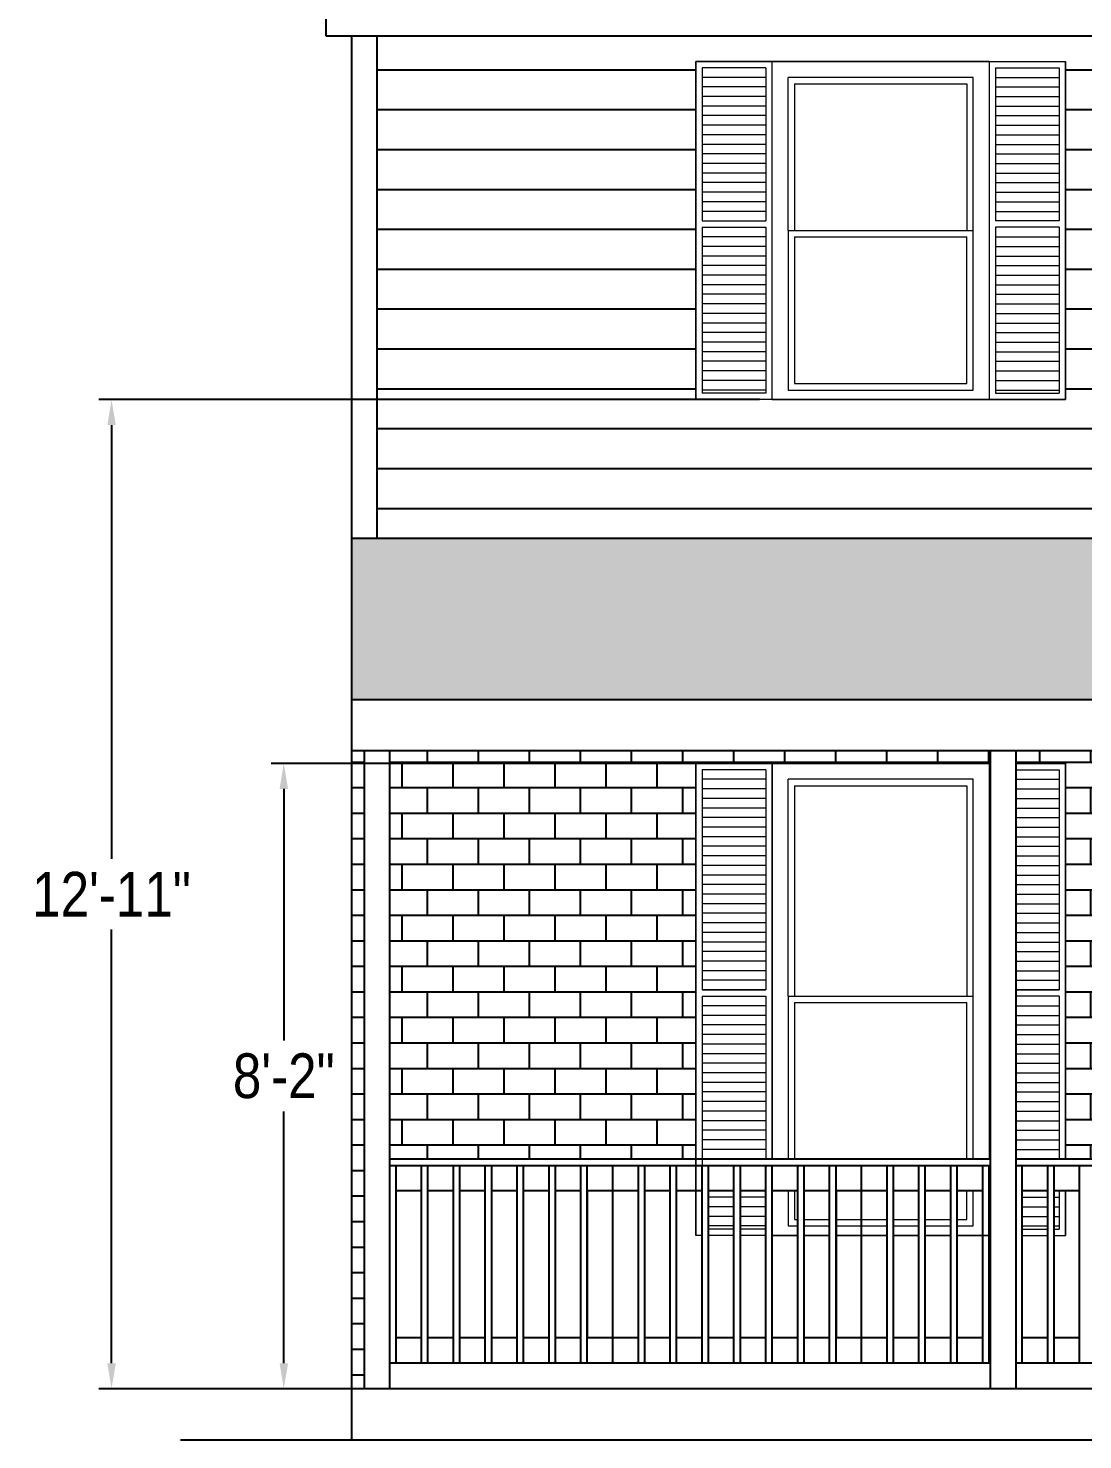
# Model space of a CAD drawing. Header units: inches. Extents: x -1842 to 12195, y -2228 to 2193.
# Drawn here: x 6453.9 to 6619.3, y 597.8 to 819 of the extents above; entities that cross this region are included whole.
import ezdxf

# ---------------------------------------------------------------- set-up
doc = ezdxf.new("R2010")
doc.units = ezdxf.units.IN
doc.header["$LTSCALE"] = 6
doc.header["$MEASUREMENT"] = 0
doc.linetypes.add('DASHED', pattern=[0.75, 0.5, -0.25])
doc.layers.add('A-GLAZ', color=151, linetype='Continuous', lineweight=13)
doc.layers.add('BUILT-INS', color=13, linetype='Continuous')
doc.layers.add('Title Block', color=7, linetype='Continuous')
doc.styles.add('ARCHSTYLSHX', font='ARCHSTYL.SHX')
doc.styles.get("Standard").update_dxf_attribs({"font": 'ARIALN.TTF'})
doc.dimstyles.new('STANDARD$0', dxfattribs={"dimtxt": 6, "dimasz": 3, "dimexe": 4, "dimexo": 24, "dimgap": 0.5, "dimtad": 1, "dimdec": 1, "dimzin": 3, "dimdsep": 46, "dimlunit": 4, "dimtxsty": 'ARCHSTYLSHX', "dimblk1": 'OBLIQUE', "dimblk2": 'OBLIQUE', "dimsah": 1, "dimcen": 0.0625, "dimdle": 4, "dimadec": 0, "dimazin": 0, "dimtfac": 1, "dimtdec": 1, "dimtofl": 0, "dimtmove": 0, "dimatfit": 3, "dimldrblk": 'OBLIQUE', "dimfxl": 1, "dimfrac": 2, "dimtolj": 1, "dimtzin": 0, "dimlwd": 9, "dimlwe": 13, "dimarcsym": 0})

# ---------------------------------------------------------------- blocks, each defined once
blk = doc.blocks.new('*D486')
at = {"layer": 'Defpoints', "color": 0, "transparency": 16777216}
for p in [(6574.73, 703.8), (6493.95, 605.8), (6574.73, 605.8)]:
    blk.add_point(p, dxfattribs=at)
at = {"layer": 'Title Block', "color": 3, "lineweight": -2, "transparency": 16777216}
for p, q in [((6572.73, 703.8), (6491.95, 703.8)), ((6493.95, 699.8), (6493.95, 660.38)), ((6493.95, 609.8), (6493.95, 649.23)), ((6572.73, 605.8), (6491.95, 605.8))]:
    blk.add_line(p, q, dxfattribs=at)
at = {"layer": 'Title Block', "color": 3, "transparency": 16777216}
for points in [[(6493.29, 699.8), (6494.62, 699.8), (6493.95, 703.8)], [(6493.29, 609.8), (6494.62, 609.8), (6493.95, 605.8)]]:
    blk.add_solid(points, dxfattribs=at)
at = {"layer": 'Title Block', "color": 3, "transparency": 16777216, "insert": (6493.95, 654.8), "char_height": 7, "attachment_point": 5}
blk.add_mtext('\\A1;8\'-2"', dxfattribs=at)
blk = doc.blocks.new('*D487')
at = {"layer": 'Defpoints', "color": 0, "transparency": 16777216}
for p in [(6570.55, 760.8), (6466.94, 605.8), (6570.55, 605.8)]:
    blk.add_point(p, dxfattribs=at)
at = {"layer": 'Title Block', "color": 3, "lineweight": -2, "transparency": 16777216}
for p, q in [((6568.55, 760.8), (6464.94, 760.8)), ((6466.94, 756.8), (6466.94, 688.82)), ((6466.94, 609.8), (6466.94, 677.79)), ((6568.55, 605.8), (6464.94, 605.8))]:
    blk.add_line(p, q, dxfattribs=at)
at = {"layer": 'Title Block', "color": 3, "transparency": 16777216}
for points in [[(6466.28, 756.8), (6467.61, 756.8), (6466.94, 760.8)], [(6466.28, 609.8), (6467.61, 609.8), (6466.94, 605.8)]]:
    blk.add_solid(points, dxfattribs=at)
at = {"layer": 'Title Block', "color": 3, "transparency": 16777216, "insert": (6466.94, 683.3), "char_height": 7, "attachment_point": 5}
blk.add_mtext('\\A1;12\'-11"', dxfattribs=at)

msp = doc.modelspace()

# ---------------------------------------------------------------- hatches: boundary and pattern name
h = msp.add_hatch()
h.set_pattern_fill('AR-RSHKE', color=15, scale=0.6)
h.set_pattern_definition([(0, (-5370.341, -507), (15.3, 7.2), [3.6, -3, 4.2, -1.8, 5.4, -2.4]), (0, (-5366.741, -506.7), (15.3, 7.2), [3, -11.4, 2.4, -3.6]), (0, (-5359.541, -507.45), (15.3, 7.2), [1.8, -18.6]), (90, (-5370.341, -507), (-5.1, 7.2), [6.9, -21.9]), (90, (-5366.741, -507), (-5.1, 7.2), [6.75, -22.05]), (90, (-5363.741, -507), (-5.1, 7.2), [6.3, -22.5]), (90, (-5359.541, -507.45), (-5.1, 7.2), [6.9, -21.9]), (90, (-5357.741, -507.45), (-5.1, 7.2), [6.9, -21.9]), (90, (-5352.341, -507), (-5.1, 7.2), [6.6, -22.2])])
h.paths.add_polyline_path([(6802.9515449, 739.1093551), (6504.5515449, 739.1093551), (6504.5515449, 713.8021528), (6752.3371402, 713.8021528)])
h.paths.add_polyline_path([(6905.3515449, 739.1093551), (6802.9515449, 739.1093551), (6853.5659496, 713.8021528), (6905.3515449, 713.8021528), (6905.3515449, 726.7357772)])
at = {"layer": 'BUILT-INS'}
h = msp.add_hatch(dxfattribs=at)
h.set_pattern_fill('AR-B816', color=256, scale=0.5, style=0)
h.set_pattern_definition([(0, (-2411.5, 0), (0, 4), []), (90, (-2411.5, 0), (-4, 4), [4, -4])])
h.paths.add_polyline_path([(6899.3515449, 705.8021528), (6805.1515449, 705.8021528), (6805.1515449, 703.8021528), (6831.3515449, 703.8021528), (6831.3515449, 641.8021528), (6899.3515449, 641.8021528)])
h.paths.add_polyline_path([(6774.5515449, 703.8021528), (6793.3515449, 703.8021528), (6793.3515449, 641.8021528), (6795.3515449, 641.8021528), (6795.3515449, 703.8021528), (6801.1515449, 703.8021528), (6801.1515449, 705.8021528), (6706.9515449, 705.8021528), (6706.9515449, 703.8021528), (6716.0515449, 703.8021528), (6716.0515449, 641.8021528), (6774.5515449, 641.8021528)])
h.paths.add_polyline_path([(6658.0515449, 703.8021528), (6670.0515449, 703.8021528), (6702.9515449, 703.8021528), (6702.9515449, 705.8021528), (6608.7515449, 705.8021528), (6608.7515449, 703.8021528), (6616.5515449, 703.8021528), (6616.5515449, 641.8021528), (6658.0515449, 641.8021528)])
h.paths.add_polyline_path([(6558.5515449, 703.8021528), (6570.5515449, 703.8021528), (6604.5515449, 703.8021528), (6604.7515449, 703.8021528), (6604.7515449, 705.8021528), (6510.5515449, 705.8021528), (6510.5515449, 641.8021528), (6558.5515449, 641.8021528)])
h.paths.add_polyline_path([(6506.5515449, 705.8021528), (6504.5515449, 705.8021528), (6504.5515449, 605.8021528), (6506.5515449, 605.8021528)])
at = {"layer": 'Title Block', "linetype": 'DASHED'}
h = msp.add_hatch(dxfattribs=at)
h.set_pattern_fill('ANSI31', color=253, scale=50, angle=135)
h.set_pattern_definition([(180, (-2411.5, 0), (-4e-16, -6.25), [])])
h.paths.add_polyline_path([(6905.3515449, 817.8021528), (6887.3515449, 817.8021528), (6508.5515449, 817.8021528), (6508.5515449, 739.1093551), (6905.3515449, 739.1093551)])
h.paths.add_polyline_path([(6558.5515449, 813.8021528), (6616.5515449, 813.8021528), (6616.5515449, 760.8021528), (6558.5515449, 760.8021528)], flags=16)
h.paths.add_polyline_path([(6558.5515449, 813.8021528), (6570.5515449, 813.8021528), (6604.5515449, 813.8021528), (6616.5515449, 813.8021528), (6616.5515449, 760.8021528), (6604.5515449, 760.8021528), (6570.5515449, 760.8021528), (6558.5515449, 760.8021528)], flags=0)
h.paths.add_polyline_path([(6570.5515449, 760.8021528), (6570.5515449, 813.8021528), (6604.5515449, 813.8021528), (6604.5515449, 760.8021528)], flags=0)
h.paths.add_polyline_path([(6559.5515449, 787.8021528), (6569.5515449, 787.8021528), (6569.5515449, 761.8021528), (6559.5515449, 761.8021528)], flags=0)
h.paths.add_polyline_path([(6573.0515449, 787.3021528), (6573.0515449, 811.3021528), (6602.0515449, 811.3021528), (6602.0515449, 787.3021528), (6602.0515449, 762.3021528), (6573.0515449, 762.3021528)], flags=0)
h.paths.add_polyline_path([(6559.5515449, 788.8021528), (6559.5515449, 812.8021528), (6569.5515449, 812.8021528), (6569.5515449, 788.8021528)], flags=0)
h.paths.add_polyline_path([(6574.0515449, 763.3021528), (6574.0515449, 786.3021528), (6601.0515449, 786.3021528), (6601.0515449, 763.3021528)], flags=0)
h.paths.add_polyline_path([(6574.0515449, 787.3021528), (6574.0515449, 810.3021528), (6601.0515449, 810.3021528), (6601.0515449, 787.3021528)], flags=0)
h.paths.add_polyline_path([(6605.5515449, 787.8021528), (6615.5515449, 787.8021528), (6615.5515449, 761.8021528), (6605.5515449, 761.8021528)], flags=0)
h.paths.add_polyline_path([(6605.5515449, 788.8021528), (6605.5515449, 812.8021528), (6615.5515449, 812.8021528), (6615.5515449, 788.8021528)], flags=0)
h.paths.add_polyline_path([(6680.5515449, 813.8021528), (6738.5515449, 813.8021528), (6738.5515449, 760.8021528), (6680.5515449, 760.8021528)], flags=0)
h.paths.add_polyline_path([(6680.5515449, 813.8021528), (6692.5515449, 813.8021528), (6726.5515449, 813.8021528), (6738.5515449, 813.8021528), (6738.5515449, 760.8021528), (6726.5515449, 760.8021528), (6692.5515449, 760.8021528), (6680.5515449, 760.8021528)], flags=16)
h.paths.add_polyline_path([(6692.5515449, 760.8021528), (6692.5515449, 813.8021528), (6726.5515449, 813.8021528), (6726.5515449, 760.8021528)], flags=0)
h.paths.add_polyline_path([(6681.5515449, 787.8021528), (6691.5515449, 787.8021528), (6691.5515449, 761.8021528), (6681.5515449, 761.8021528)], flags=0)
h.paths.add_polyline_path([(6681.5515449, 788.8021528), (6681.5515449, 812.8021528), (6691.5515449, 812.8021528), (6691.5515449, 788.8021528)], flags=0)
h.paths.add_polyline_path([(6695.0515449, 787.3021528), (6695.0515449, 811.3021528), (6724.0515449, 811.3021528), (6724.0515449, 787.3021528), (6724.0515449, 762.3021528), (6695.0515449, 762.3021528)], flags=0)
h.paths.add_polyline_path([(6696.0515449, 763.3021528), (6696.0515449, 786.3021528), (6723.0515449, 786.3021528), (6723.0515449, 763.3021528)], flags=0)
h.paths.add_polyline_path([(6696.0515449, 787.3021528), (6696.0515449, 810.3021528), (6723.0515449, 810.3021528), (6723.0515449, 787.3021528)], flags=0)
h.paths.add_polyline_path([(6727.5515449, 787.8021528), (6737.5515449, 787.8021528), (6737.5515449, 761.8021528), (6727.5515449, 761.8021528)], flags=0)
h.paths.add_polyline_path([(6727.5515449, 788.8021528), (6727.5515449, 812.8021528), (6737.5515449, 812.8021528), (6737.5515449, 788.8021528)], flags=0)
h.paths.add_polyline_path([(6802.5515449, 813.8021528), (6860.5515449, 813.8021528), (6860.5515449, 760.8021528), (6802.5515449, 760.8021528)], flags=16)
h.paths.add_polyline_path([(6802.5515449, 813.8021528), (6814.5515449, 813.8021528), (6848.5515449, 813.8021528), (6860.5515449, 813.8021528), (6860.5515449, 760.8021528), (6848.5515449, 760.8021528), (6814.5515449, 760.8021528), (6802.5515449, 760.8021528)], flags=0)
h.paths.add_polyline_path([(6814.5515449, 760.8021528), (6814.5515449, 813.8021528), (6848.5515449, 813.8021528), (6848.5515449, 760.8021528)], flags=0)
h.paths.add_polyline_path([(6803.5515449, 787.8021528), (6813.5515449, 787.8021528), (6813.5515449, 761.8021528), (6803.5515449, 761.8021528)], flags=0)
h.paths.add_polyline_path([(6803.5515449, 788.8021528), (6803.5515449, 812.8021528), (6813.5515449, 812.8021528), (6813.5515449, 788.8021528)], flags=0)
h.paths.add_polyline_path([(6817.0515449, 787.3021528), (6817.0515449, 811.3021528), (6846.0515449, 811.3021528), (6846.0515449, 787.3021528), (6846.0515449, 762.3021528), (6817.0515449, 762.3021528)], flags=0)
h.paths.add_polyline_path([(6818.0515449, 763.3021528), (6818.0515449, 786.3021528), (6845.0515449, 786.3021528), (6845.0515449, 763.3021528)], flags=0)
h.paths.add_polyline_path([(6818.0515449, 787.3021528), (6818.0515449, 810.3021528), (6845.0515449, 810.3021528), (6845.0515449, 787.3021528)], flags=0)
h.paths.add_polyline_path([(6849.5515449, 787.8021528), (6859.5515449, 787.8021528), (6859.5515449, 761.8021528), (6849.5515449, 761.8021528)], flags=0)
h.paths.add_polyline_path([(6849.5515449, 788.8021528), (6849.5515449, 812.8021528), (6859.5515449, 812.8021528), (6859.5515449, 788.8021528)], flags=0)

# ---------------------------------------------------------------- linework, layer by layer
for p, q in [((6500.5515449, 897.8021528), (6500.5515449, 817.8021528)), ((6500.5515449, 817.8021528), (6905.3515449, 817.8021528)), ((6504.5515449, 817.8021528), (6504.5515449, 597.8021528)), ((6508.5515449, 817.8021528), (6508.5515449, 739.1093551)), ((6504.5515449, 739.1093551), (6905.3515449, 739.1093551)), ((6504.5515449, 713.8021528), (6752.3371402, 713.8021528)), ((6504.5515449, 705.8021528), (7157.3515449, 705.8021528)), ((6506.5515449, 705.8021528), (6506.5515449, 605.8021528)), ((6510.5515449, 705.8021528), (6510.5515449, 605.8021528)), ((6604.7515449, 705.8021528), (6604.7515449, 605.8021528)), ((6608.7515449, 705.8021528), (6608.7515449, 605.8021528)), ((6510.5515449, 641.8021528), (6604.7515449, 641.8021528)), ((6608.7515449, 641.8021528), (6702.9515449, 641.8021528)), ((6510.5515449, 640.8021528), (6604.7515449, 640.8021528)), ((6511.5515449, 609.8021528), (6511.5515449, 640.8021528)), ((6515.5515449, 609.8021528), (6515.5515449, 640.8021528)), ((6516.5515449, 609.8021528), (6516.5515449, 640.8021528)), ((6520.5515449, 609.8021528), (6520.5515449, 640.8021528)), ((6521.5515449, 609.8021528), (6521.5515449, 640.8021528)), ((6525.5515449, 609.8021528), (6525.5515449, 640.8021528)), ((6526.5515449, 609.8021528), (6526.5515449, 640.8021528)), ((6530.5515449, 609.8021528), (6530.5515449, 640.8021528)), ((6531.5515449, 609.8021528), (6531.5515449, 640.8021528)), ((6535.5515449, 609.8021528), (6535.5515449, 640.8021528)), ((6536.5515449, 609.8021528), (6536.5515449, 640.8021528)), ((6540.5515449, 609.8021528), (6540.5515449, 640.8021528)), ((6541.5515449, 609.8021528), (6541.5515449, 640.8021528)), ((6545.5515449, 609.8021528), (6545.5515449, 640.8021528)), ((6549.5515449, 609.8021528), (6549.5515449, 640.8021528)), ((6550.5515449, 609.8021528), (6550.5515449, 640.8021528)), ((6554.5515449, 609.8021528), (6554.5515449, 640.8021528)), ((6555.5515449, 609.8021528), (6555.5515449, 640.8021528)), ((6559.5515449, 609.8021528), (6559.5515449, 640.8021528)), ((6560.5515449, 609.8021528), (6560.5515449, 640.8021528)), ((6564.5515449, 609.8021528), (6564.5515449, 640.8021528)), ((6565.5515449, 609.8021528), (6565.5515449, 640.8021528)), ((6569.5515449, 609.8021528), (6569.5515449, 640.8021528)), ((6570.5515449, 609.8021528), (6570.5515449, 640.8021528)), ((6574.5515449, 609.8021528), (6574.5515449, 640.8021528)), ((6575.5515449, 609.8021528), (6575.5515449, 640.8021528)), ((6579.5515449, 609.8021528), (6579.5515449, 640.8021528)), ((6580.5515449, 609.8021528), (6580.5515449, 640.8021528)), ((6584.5515449, 609.8021528), (6584.5515449, 640.8021528)), ((6588.5515449, 609.8021528), (6588.5515449, 640.8021528)), ((6589.5515449, 609.8021528), (6589.5515449, 640.8021528)), ((6593.5515449, 609.8021528), (6593.5515449, 640.8021528)), ((6594.5515449, 609.8021528), (6594.5515449, 640.8021528)), ((6598.5515449, 609.8021528), (6598.5515449, 640.8021528)), ((6599.5515449, 609.8021528), (6599.5515449, 640.8021528)), ((6603.5515449, 609.8021528), (6603.5515449, 640.8021528)), ((6604.5515449, 609.8021528), (6604.5515449, 640.8021528)), ((6608.7515449, 640.8021528), (6702.9515449, 640.8021528)), ((6609.7515449, 609.8021528), (6609.7515449, 640.8021528)), ((6613.7515449, 609.8021528), (6613.7515449, 640.8021528)), ((6614.7515449, 609.8021528), (6614.7515449, 640.8021528)), ((6618.7515449, 609.8021528), (6618.7515449, 640.8021528)), ((6515.5515449, 636.8021528), (6511.5515449, 636.8021528)), ((6520.5515449, 636.8021528), (6516.5515449, 636.8021528)), ((6525.5515449, 636.8021528), (6521.5515449, 636.8021528)), ((6530.5515449, 636.8021528), (6526.5515449, 636.8021528)), ((6535.5515449, 636.8021528), (6531.5515449, 636.8021528)), ((6540.5515449, 636.8021528), (6536.5515449, 636.8021528)), ((6545.5515449, 636.8021528), (6541.5515449, 636.8021528)), ((6549.5515449, 636.8021528), (6545.5515449, 636.8021528)), ((6554.5515449, 636.8021528), (6550.5515449, 636.8021528)), ((6559.5515449, 636.8021528), (6555.5515449, 636.8021528)), ((6564.5515449, 636.8021528), (6560.5515449, 636.8021528)), ((6569.5515449, 636.8021528), (6565.5515449, 636.8021528)), ((6574.5515449, 636.8021528), (6570.5515449, 636.8021528)), ((6579.5515449, 636.8021528), (6575.5515449, 636.8021528)), ((6584.5515449, 636.8021528), (6580.5515449, 636.8021528)), ((6588.5515449, 636.8021528), (6584.5515449, 636.8021528)), ((6593.5515449, 636.8021528), (6589.5515449, 636.8021528)), ((6598.5515449, 636.8021528), (6594.5515449, 636.8021528)), ((6603.5515449, 636.8021528), (6599.5515449, 636.8021528)), ((6613.7515449, 636.8021528), (6609.7515449, 636.8021528)), ((6618.7515449, 636.8021528), (6614.7515449, 636.8021528)), ((6515.5515449, 613.8021528), (6511.5515449, 613.8021528)), ((6520.5515449, 613.8021528), (6516.5515449, 613.8021528)), ((6525.5515449, 613.8021528), (6521.5515449, 613.8021528)), ((6530.5515449, 613.8021528), (6526.5515449, 613.8021528)), ((6535.5515449, 613.8021528), (6531.5515449, 613.8021528)), ((6540.5515449, 613.8021528), (6536.5515449, 613.8021528)), ((6545.5515449, 613.8021528), (6541.5515449, 613.8021528)), ((6549.5515449, 613.8021528), (6545.5515449, 613.8021528)), ((6554.5515449, 613.8021528), (6550.5515449, 613.8021528)), ((6559.5515449, 613.8021528), (6555.5515449, 613.8021528)), ((6564.5515449, 613.8021528), (6560.5515449, 613.8021528)), ((6569.5515449, 613.8021528), (6565.5515449, 613.8021528)), ((6574.5515449, 613.8021528), (6570.5515449, 613.8021528)), ((6579.5515449, 613.8021528), (6575.5515449, 613.8021528)), ((6584.5515449, 613.8021528), (6580.5515449, 613.8021528)), ((6588.5515449, 613.8021528), (6584.5515449, 613.8021528)), ((6593.5515449, 613.8021528), (6589.5515449, 613.8021528)), ((6598.5515449, 613.8021528), (6594.5515449, 613.8021528)), ((6603.5515449, 613.8021528), (6599.5515449, 613.8021528)), ((6613.7515449, 613.8021528), (6609.7515449, 613.8021528)), ((6618.7515449, 613.8021528), (6614.7515449, 613.8021528)), ((6604.7515449, 609.8021528), (6510.5515449, 609.8021528)), ((6702.9515449, 609.8021528), (6608.7515449, 609.8021528)), ((6905.3515449, 605.8021528), (6504.5515449, 605.8021528)), ((6477.7779652, 597.8021528), (7183.9720414, 597.8021528))]:
    msp.add_line(p, q)
at = {"layer": 'A-GLAZ', "lineweight": 9}
for p, q in [((6558.5515449, 813.8021528), (6558.5515449, 760.8021528)), ((6558.5515449, 760.8021528), (6558.5515449, 813.8021528)), ((6570.5515449, 813.8021528), (6558.5515449, 813.8021528)), ((6558.5515449, 813.8021528), (6616.5515449, 813.8021528)), ((6558.5515449, 760.8021528), (6558.5515449, 813.8021528)), ((6569.5515449, 812.8021528), (6559.5515449, 812.8021528)), ((6559.5515449, 812.8021528), (6559.5515449, 788.8021528)), ((6569.5515449, 812.8021528), (6569.5515449, 788.8021528)), ((6604.5515449, 813.8021528), (6570.5515449, 813.8021528)), ((6570.5515449, 813.8021528), (6604.5515449, 813.8021528)), ((6570.5515449, 813.8021528), (6604.5515449, 813.8021528)), ((6570.5515449, 760.8021528), (6570.5515449, 813.8021528)), ((6604.5515449, 813.8021528), (6604.5515449, 760.8021528)), ((6604.5515449, 813.8021528), (6616.5515449, 813.8021528)), ((6605.5515449, 812.8021528), (6605.5515449, 788.8021528)), ((6605.5515449, 812.8021528), (6615.5515449, 812.8021528)), ((6615.5515449, 812.8021528), (6615.5515449, 788.8021528)), ((6616.5515449, 813.8021528), (6616.5515449, 760.8021528)), ((6616.5515449, 760.8021528), (6616.5515449, 813.8021528)), ((6616.5515449, 813.8021528), (6616.5515449, 760.8021528)), ((6569.5515449, 811.3021528), (6559.5515449, 811.3021528)), ((6569.5515449, 809.8021528), (6559.5515449, 809.8021528)), ((6602.0515449, 811.3021528), (6573.0515449, 811.3021528)), ((6573.0515449, 787.3021528), (6573.0515449, 811.3021528)), ((6574.0515449, 810.3021528), (6574.0515449, 787.3021528)), ((6574.0515449, 810.3021528), (6601.0515449, 810.3021528)), ((6601.0515449, 810.3021528), (6601.0515449, 787.3021528)), ((6602.0515449, 787.3021528), (6602.0515449, 811.3021528)), ((6605.5515449, 811.3021528), (6615.5515449, 811.3021528)), ((6605.5515449, 809.8021528), (6615.5515449, 809.8021528)), ((6569.5515449, 808.3021528), (6559.5515449, 808.3021528)), ((6605.5515449, 808.3021528), (6615.5515449, 808.3021528)), ((6569.5515449, 806.8021528), (6559.5515449, 806.8021528)), ((6569.5515449, 805.3021528), (6559.5515449, 805.3021528)), ((6605.5515449, 806.8021528), (6615.5515449, 806.8021528)), ((6605.5515449, 805.3021528), (6615.5515449, 805.3021528)), ((6569.5515449, 803.8021528), (6559.5515449, 803.8021528)), ((6605.5515449, 803.8021528), (6615.5515449, 803.8021528)), ((6569.5515449, 802.3021528), (6559.5515449, 802.3021528)), ((6569.5515449, 800.8021528), (6559.5515449, 800.8021528)), ((6605.5515449, 802.3021528), (6615.5515449, 802.3021528)), ((6605.5515449, 800.8021528), (6615.5515449, 800.8021528)), ((6569.5515449, 799.3021528), (6559.5515449, 799.3021528)), ((6605.5515449, 799.3021528), (6615.5515449, 799.3021528)), ((6569.5515449, 797.8021528), (6559.5515449, 797.8021528)), ((6605.5515449, 797.8021528), (6615.5515449, 797.8021528)), ((6569.5515449, 796.3021528), (6559.5515449, 796.3021528)), ((6569.5515449, 794.8021528), (6559.5515449, 794.8021528)), ((6605.5515449, 796.3021528), (6615.5515449, 796.3021528)), ((6605.5515449, 794.8021528), (6615.5515449, 794.8021528)), ((6569.5515449, 793.3021528), (6559.5515449, 793.3021528)), ((6605.5515449, 793.3021528), (6615.5515449, 793.3021528)), ((6569.5515449, 791.8021528), (6559.5515449, 791.8021528)), ((6569.5515449, 790.3021528), (6559.5515449, 790.3021528)), ((6605.5515449, 791.8021528), (6615.5515449, 791.8021528)), ((6605.5515449, 790.3021528), (6615.5515449, 790.3021528)), ((6559.5515449, 788.8021528), (6569.5515449, 788.8021528)), ((6559.5515449, 787.8021528), (6569.5515449, 787.8021528)), ((6559.5515449, 787.8021528), (6559.5515449, 761.8021528)), ((6569.5515449, 787.8021528), (6569.5515449, 761.8021528)), ((6615.5515449, 788.8021528), (6605.5515449, 788.8021528)), ((6605.5515449, 787.8021528), (6605.5515449, 761.8021528)), ((6615.5515449, 787.8021528), (6605.5515449, 787.8021528)), ((6615.5515449, 787.8021528), (6615.5515449, 761.8021528)), ((6569.5515449, 786.3021528), (6559.5515449, 786.3021528)), ((6573.0515449, 787.3021528), (6573.0515449, 762.3021528)), ((6573.0515449, 787.3021528), (6602.0515449, 787.3021528)), ((6574.0515449, 786.3021528), (6574.0515449, 763.3021528)), ((6574.0515449, 786.3021528), (6601.0515449, 786.3021528)), ((6601.0515449, 763.3021528), (6601.0515449, 786.3021528)), ((6602.0515449, 762.3021528), (6602.0515449, 787.3021528)), ((6605.5515449, 786.3021528), (6615.5515449, 786.3021528)), ((6569.5515449, 784.8021528), (6559.5515449, 784.8021528)), ((6569.5515449, 783.3021528), (6559.5515449, 783.3021528)), ((6605.5515449, 784.8021528), (6615.5515449, 784.8021528)), ((6605.5515449, 783.3021528), (6615.5515449, 783.3021528)), ((6569.5515449, 781.8021528), (6559.5515449, 781.8021528)), ((6605.5515449, 781.8021528), (6615.5515449, 781.8021528)), ((6569.5515449, 780.3021528), (6559.5515449, 780.3021528)), ((6569.5515449, 778.8021528), (6559.5515449, 778.8021528)), ((6605.5515449, 780.3021528), (6615.5515449, 780.3021528)), ((6605.5515449, 778.8021528), (6615.5515449, 778.8021528)), ((6569.5515449, 777.3021528), (6559.5515449, 777.3021528)), ((6605.5515449, 777.3021528), (6615.5515449, 777.3021528)), ((6569.5515449, 775.8021528), (6559.5515449, 775.8021528)), ((6569.5515449, 774.3021528), (6559.5515449, 774.3021528)), ((6605.5515449, 775.8021528), (6615.5515449, 775.8021528)), ((6605.5515449, 774.3021528), (6615.5515449, 774.3021528)), ((6569.5515449, 772.8021528), (6559.5515449, 772.8021528)), ((6605.5515449, 772.8021528), (6615.5515449, 772.8021528)), ((6569.5515449, 771.3021528), (6559.5515449, 771.3021528)), ((6569.5515449, 769.8021528), (6559.5515449, 769.8021528)), ((6605.5515449, 771.3021528), (6615.5515449, 771.3021528)), ((6605.5515449, 769.8021528), (6615.5515449, 769.8021528)), ((6569.5515449, 768.3021528), (6559.5515449, 768.3021528)), ((6605.5515449, 768.3021528), (6615.5515449, 768.3021528)), ((6569.5515449, 766.8021528), (6559.5515449, 766.8021528)), ((6605.5515449, 766.8021528), (6615.5515449, 766.8021528)), ((6569.5515449, 765.3021528), (6559.5515449, 765.3021528)), ((6569.5515449, 763.8021528), (6559.5515449, 763.8021528)), ((6574.0515449, 763.3021528), (6601.0515449, 763.3021528)), ((6605.5515449, 765.3021528), (6615.5515449, 765.3021528)), ((6605.5515449, 763.8021528), (6615.5515449, 763.8021528)), ((6569.5515449, 762.3021528), (6559.5515449, 762.3021528)), ((6569.5515449, 761.8021528), (6559.5515449, 761.8021528)), ((6573.0515449, 762.3021528), (6602.0515449, 762.3021528)), ((6605.5515449, 762.3021528), (6615.5515449, 762.3021528)), ((6605.5515449, 761.8021528), (6615.5515449, 761.8021528)), ((6570.5515449, 760.8021528), (6558.5515449, 760.8021528)), ((6570.5515449, 760.8021528), (6558.5515449, 760.8021528)), ((6616.5515449, 760.8021528), (6558.5515449, 760.8021528)), ((6570.5515449, 760.8021528), (6604.5515449, 760.8021528)), ((6604.5515449, 760.8021528), (6570.5515449, 760.8021528)), ((6570.5515449, 760.8021528), (6604.5515449, 760.8021528)), ((6604.5515449, 760.8021528), (6570.5515449, 760.8021528)), ((6604.5515449, 760.8021528), (6616.5515449, 760.8021528)), ((6604.5515449, 760.8021528), (6616.5515449, 760.8021528)), ((6558.5515449, 703.8021528), (6558.5515449, 629.8021528)), ((6558.5515449, 629.8021528), (6558.5515449, 703.8021528)), ((6570.5515449, 703.8021528), (6558.5515449, 703.8021528)), ((6604.5515449, 703.8021528), (6570.5515449, 703.8021528)), ((6570.5515449, 703.8021528), (6604.5515449, 703.8021528)), ((6570.5515449, 703.8021528), (6604.5515449, 703.8021528)), ((6570.5515449, 641.8021528), (6570.5515449, 703.8021528)), ((6570.5515449, 703.8021528), (6570.5515449, 641.8021528)), ((6570.5515449, 703.8021528), (6570.5515449, 641.8021528)), ((6570.5515449, 703.8021528), (6570.5515449, 641.8021528)), ((6604.5515449, 703.8021528), (6604.5515449, 641.8021528)), ((6604.5515449, 703.8021528), (6604.7515449, 703.8021528)), ((6608.7515449, 703.8021528), (6616.5515449, 703.8021528)), ((6616.5515449, 703.8021528), (6616.5515449, 641.8021528)), ((6616.5515449, 641.8021528), (6616.5515449, 703.8021528)), ((6569.5515449, 702.8021528), (6559.5515449, 702.8021528)), ((6559.5515449, 702.8021528), (6559.5515449, 668.3021528)), ((6569.5515449, 701.3021528), (6559.5515449, 701.3021528)), ((6569.5515449, 702.8021528), (6569.5515449, 668.3021528)), ((6602.0515449, 701.3021528), (6573.0515449, 701.3021528)), ((6573.0515449, 667.3021528), (6573.0515449, 701.3021528)), ((6602.0515449, 667.3021528), (6602.0515449, 701.3021528)), ((6608.7515449, 702.8021528), (6615.5515449, 702.8021528)), ((6608.7515449, 701.3021528), (6615.5515449, 701.3021528)), ((6615.5515449, 702.8021528), (6615.5515449, 668.3021528)), ((6569.5515449, 699.8021528), (6559.5515449, 699.8021528)), ((6574.0515449, 700.3021528), (6574.0515449, 667.3021528)), ((6574.0515449, 700.3021528), (6601.0515449, 700.3021528)), ((6601.0515449, 700.3021528), (6601.0515449, 667.3021528)), ((6608.7515449, 699.8021528), (6615.5515449, 699.8021528)), ((6569.5515449, 698.3021528), (6559.5515449, 698.3021528)), ((6569.5515449, 696.8021528), (6559.5515449, 696.8021528)), ((6608.7515449, 698.3021528), (6615.5515449, 698.3021528)), ((6608.7515449, 696.8021528), (6615.5515449, 696.8021528)), ((6569.5515449, 695.3021528), (6559.5515449, 695.3021528)), ((6608.7515449, 695.3021528), (6615.5515449, 695.3021528)), ((6569.5515449, 693.8021528), (6559.5515449, 693.8021528)), ((6608.7515449, 693.8021528), (6615.5515449, 693.8021528)), ((6569.5515449, 692.3021528), (6559.5515449, 692.3021528)), ((6569.5515449, 690.8021528), (6559.5515449, 690.8021528)), ((6608.7515449, 692.3021528), (6615.5515449, 692.3021528)), ((6608.7515449, 690.8021528), (6615.5515449, 690.8021528)), ((6569.5515449, 689.3021528), (6559.5515449, 689.3021528)), ((6608.7515449, 689.3021528), (6615.5515449, 689.3021528)), ((6569.5515449, 687.8021528), (6559.5515449, 687.8021528)), ((6569.5515449, 686.3021528), (6559.5515449, 686.3021528)), ((6608.7515449, 687.8021528), (6615.5515449, 687.8021528)), ((6608.7515449, 686.3021528), (6615.5515449, 686.3021528)), ((6569.5515449, 684.8021528), (6559.5515449, 684.8021528)), ((6608.7515449, 684.8021528), (6615.5515449, 684.8021528)), ((6569.5515449, 683.3021528), (6559.5515449, 683.3021528)), ((6569.5515449, 681.8021528), (6559.5515449, 681.8021528)), ((6608.7515449, 683.3021528), (6615.5515449, 683.3021528)), ((6608.7515449, 681.8021528), (6615.5515449, 681.8021528)), ((6569.5515449, 680.3021528), (6559.5515449, 680.3021528)), ((6608.7515449, 680.3021528), (6615.5515449, 680.3021528)), ((6569.5515449, 678.8021528), (6559.5515449, 678.8021528)), ((6569.5515449, 677.3021528), (6559.5515449, 677.3021528)), ((6608.7515449, 678.8021528), (6615.5515449, 678.8021528)), ((6608.7515449, 677.3021528), (6615.5515449, 677.3021528)), ((6569.5515449, 675.8021528), (6559.5515449, 675.8021528)), ((6608.7515449, 675.8021528), (6615.5515449, 675.8021528)), ((6569.5515449, 674.3021528), (6559.5515449, 674.3021528)), ((6569.5515449, 672.8021528), (6559.5515449, 672.8021528)), ((6608.7515449, 674.3021528), (6615.5515449, 674.3021528)), ((6608.7515449, 672.8021528), (6615.5515449, 672.8021528)), ((6569.5515449, 671.3021528), (6559.5515449, 671.3021528)), ((6608.7515449, 671.3021528), (6615.5515449, 671.3021528)), ((6569.5515449, 669.8021528), (6559.5515449, 669.8021528)), ((6559.5515449, 668.3021528), (6569.5515449, 668.3021528)), ((6569.5515449, 668.3021528), (6559.5515449, 668.3021528)), ((6608.7515449, 669.8021528), (6615.5515449, 669.8021528)), ((6615.5515449, 668.3021528), (6608.7515449, 668.3021528)), ((6608.7515449, 668.3021528), (6615.5515449, 668.3021528)), ((6559.5515449, 667.3021528), (6569.5515449, 667.3021528)), ((6559.5515449, 667.3021528), (6559.5515449, 630.8021528)), ((6569.5515449, 667.3021528), (6569.5515449, 641.8021528)), ((6573.0515449, 667.3021528), (6573.0515449, 641.8021528)), ((6573.0515449, 667.3021528), (6602.0515449, 667.3021528)), ((6574.0515449, 666.3021528), (6574.0515449, 641.8021528)), ((6574.0515449, 666.3021528), (6601.0515449, 666.3021528)), ((6601.0515449, 641.8021528), (6601.0515449, 666.3021528)), ((6602.0515449, 641.8021528), (6602.0515449, 667.3021528)), ((6615.5515449, 667.3021528), (6608.7515449, 667.3021528)), ((6615.5515449, 667.3021528), (6615.5515449, 641.8021528)), ((6569.5515449, 665.8021528), (6559.5515449, 665.8021528)), ((6569.5515449, 664.3021528), (6559.5515449, 664.3021528)), ((6608.7515449, 665.8021528), (6615.5515449, 665.8021528)), ((6608.7515449, 664.3021528), (6615.5515449, 664.3021528)), ((6569.5515449, 662.8021528), (6559.5515449, 662.8021528)), ((6608.7515449, 662.8021528), (6615.5515449, 662.8021528)), ((6569.5515449, 661.3021528), (6559.5515449, 661.3021528)), ((6569.5515449, 659.8021528), (6559.5515449, 659.8021528)), ((6608.7515449, 661.3021528), (6615.5515449, 661.3021528)), ((6608.7515449, 659.8021528), (6615.5515449, 659.8021528)), ((6569.5515449, 658.3021528), (6559.5515449, 658.3021528)), ((6608.7515449, 658.3021528), (6615.5515449, 658.3021528)), ((6569.5515449, 656.8021528), (6559.5515449, 656.8021528)), ((6569.5515449, 655.3021528), (6559.5515449, 655.3021528)), ((6608.7515449, 656.8021528), (6615.5515449, 656.8021528)), ((6608.7515449, 655.3021528), (6615.5515449, 655.3021528)), ((6569.5515449, 653.8021528), (6559.5515449, 653.8021528)), ((6608.7515449, 653.8021528), (6615.5515449, 653.8021528)), ((6569.5515449, 652.3021528), (6559.5515449, 652.3021528)), ((6569.5515449, 650.8021528), (6559.5515449, 650.8021528)), ((6608.7515449, 652.3021528), (6615.5515449, 652.3021528)), ((6608.7515449, 650.8021528), (6615.5515449, 650.8021528)), ((6569.5515449, 649.3021528), (6559.5515449, 649.3021528)), ((6608.7515449, 649.3021528), (6615.5515449, 649.3021528)), ((6569.5515449, 647.8021528), (6559.5515449, 647.8021528)), ((6569.5515449, 646.3021528), (6559.5515449, 646.3021528)), ((6608.7515449, 647.8021528), (6615.5515449, 647.8021528)), ((6608.7515449, 646.3021528), (6615.5515449, 646.3021528)), ((6569.5515449, 644.8021528), (6559.5515449, 644.8021528)), ((6608.7515449, 644.8021528), (6615.5515449, 644.8021528)), ((6569.5515449, 643.3021528), (6559.5515449, 643.3021528)), ((6569.5515449, 641.8021528), (6559.5515449, 641.8021528)), ((6608.7515449, 643.3021528), (6615.5515449, 643.3021528)), ((6608.7515449, 641.8021528), (6615.5515449, 641.8021528)), ((6569.5515449, 640.8021528), (6569.5515449, 630.8021528)), ((6570.5515449, 629.8021528), (6570.5515449, 640.8021528)), ((6570.5515449, 640.8021528), (6570.5515449, 629.8021528)), ((6570.5515449, 640.8021528), (6570.5515449, 629.8021528)), ((6570.5515449, 640.8021528), (6570.5515449, 629.8021528)), ((6604.5515449, 640.8021528), (6604.5515449, 629.8021528)), ((6564.5515449, 635.8021528), (6560.5515449, 635.8021528)), ((6569.5515449, 635.8021528), (6565.5515449, 635.8021528)), ((6573.0515449, 636.8021528), (6573.0515449, 631.3021528)), ((6574.0515449, 636.8021528), (6574.0515449, 632.3021528)), ((6601.0515449, 632.3021528), (6601.0515449, 636.8021528)), ((6602.0515449, 631.3021528), (6602.0515449, 636.8021528)), ((6609.7515449, 635.8021528), (6613.7515449, 635.8021528)), ((6614.7515449, 635.8021528), (6615.5515449, 635.8021528)), ((6615.5515449, 636.8021528), (6615.5515449, 630.8021528)), ((6616.5515449, 636.8021528), (6616.5515449, 629.8021528)), ((6616.5515449, 629.8021528), (6616.5515449, 636.8021528)), ((6564.5515449, 634.3021528), (6560.5515449, 634.3021528)), ((6564.5515449, 632.8021528), (6560.5515449, 632.8021528)), ((6569.5515449, 634.3021528), (6565.5515449, 634.3021528)), ((6569.5515449, 632.8021528), (6565.5515449, 632.8021528)), ((6609.7515449, 634.3021528), (6613.7515449, 634.3021528)), ((6609.7515449, 632.8021528), (6613.7515449, 632.8021528)), ((6614.7515449, 634.3021528), (6615.5515449, 634.3021528)), ((6614.7515449, 632.8021528), (6615.5515449, 632.8021528)), ((6564.5515449, 631.3021528), (6560.5515449, 631.3021528)), ((6564.5515449, 630.8021528), (6560.5515449, 630.8021528)), ((6569.5515449, 631.3021528), (6565.5515449, 631.3021528)), ((6569.5515449, 630.8021528), (6565.5515449, 630.8021528)), ((6573.0515449, 631.3021528), (6574.5515449, 631.3021528)), ((6574.0515449, 632.3021528), (6574.5515449, 632.3021528)), ((6575.5515449, 632.3021528), (6579.5515449, 632.3021528)), ((6575.5515449, 631.3021528), (6579.5515449, 631.3021528)), ((6580.5515449, 632.3021528), (6588.5515449, 632.3021528)), ((6580.5515449, 631.3021528), (6588.5515449, 631.3021528)), ((6589.5515449, 632.3021528), (6593.5515449, 632.3021528)), ((6589.5515449, 631.3021528), (6593.5515449, 631.3021528)), ((6594.5515449, 632.3021528), (6598.5515449, 632.3021528)), ((6594.5515449, 631.3021528), (6598.5515449, 631.3021528)), ((6599.5515449, 632.3021528), (6601.0515449, 632.3021528)), ((6599.5515449, 631.3021528), (6602.0515449, 631.3021528)), ((6609.7515449, 631.3021528), (6613.7515449, 631.3021528)), ((6609.7515449, 630.8021528), (6613.7515449, 630.8021528)), ((6614.7515449, 631.3021528), (6615.5515449, 631.3021528)), ((6614.7515449, 630.8021528), (6615.5515449, 630.8021528)), ((6559.5515449, 629.8021528), (6558.5515449, 629.8021528)), ((6559.5515449, 629.8021528), (6558.5515449, 629.8021528)), ((6564.5515449, 629.8021528), (6560.5515449, 629.8021528)), ((6564.5515449, 629.8021528), (6560.5515449, 629.8021528)), ((6569.5515449, 629.8021528), (6565.5515449, 629.8021528)), ((6569.5515449, 629.8021528), (6565.5515449, 629.8021528)), ((6570.5515449, 629.8021528), (6574.5515449, 629.8021528)), ((6574.5515449, 629.8021528), (6570.5515449, 629.8021528)), ((6570.5515449, 629.8021528), (6574.5515449, 629.8021528)), ((6574.5515449, 629.8021528), (6570.5515449, 629.8021528)), ((6575.5515449, 629.8021528), (6579.5515449, 629.8021528)), ((6579.5515449, 629.8021528), (6575.5515449, 629.8021528)), ((6575.5515449, 629.8021528), (6579.5515449, 629.8021528)), ((6579.5515449, 629.8021528), (6575.5515449, 629.8021528)), ((6580.5515449, 629.8021528), (6588.5515449, 629.8021528)), ((6588.5515449, 629.8021528), (6580.5515449, 629.8021528)), ((6580.5515449, 629.8021528), (6588.5515449, 629.8021528)), ((6588.5515449, 629.8021528), (6580.5515449, 629.8021528)), ((6589.5515449, 629.8021528), (6593.5515449, 629.8021528)), ((6593.5515449, 629.8021528), (6589.5515449, 629.8021528)), ((6589.5515449, 629.8021528), (6593.5515449, 629.8021528)), ((6593.5515449, 629.8021528), (6589.5515449, 629.8021528)), ((6594.5515449, 629.8021528), (6598.5515449, 629.8021528)), ((6598.5515449, 629.8021528), (6594.5515449, 629.8021528)), ((6594.5515449, 629.8021528), (6598.5515449, 629.8021528)), ((6598.5515449, 629.8021528), (6594.5515449, 629.8021528)), ((6599.5515449, 629.8021528), (6604.5515449, 629.8021528)), ((6604.5515449, 629.8021528), (6599.5515449, 629.8021528)), ((6599.5515449, 629.8021528), (6604.5515449, 629.8021528)), ((6604.5515449, 629.8021528), (6599.5515449, 629.8021528)), ((6604.5515449, 629.8021528), (6604.7515449, 629.8021528)), ((6604.5515449, 629.8021528), (6604.7515449, 629.8021528)), ((6609.7515449, 629.8021528), (6613.7515449, 629.8021528)), ((6609.7515449, 629.8021528), (6613.7515449, 629.8021528)), ((6614.7515449, 629.8021528), (6616.5515449, 629.8021528)), ((6614.7515449, 629.8021528), (6616.5515449, 629.8021528))]:
    msp.add_line(p, q, dxfattribs=at)
at = {"layer": 'Title Block'}
for p, q in [((6541.5515449, 636.8021528), (6541.5515449, 613.8021528)), ((6580.5515449, 636.8021528), (6580.5515449, 613.8021528))]:
    msp.add_line(p, q, dxfattribs=at)

# ---------------------------------------------------------------- dimensions: what is measured, and where the dimension line sits
for base, p1, p2, picture, middle in [((6466.9426088, 605.8021528), (6570.5515449, 760.8021528), (6570.5515449, 605.8021528), '*D487', (6466.9426088, 683.3021528)), ((6493.9531453, 605.8021528), (6574.726725, 703.8021528), (6574.726725, 605.8021528), '*D486', (6493.9531453, 654.8021528))]:
    dim = msp.add_linear_dim(base=base, p1=p1, p2=p2, angle=90, dimstyle='STANDARD$0', override={"dimtxt": 7, "dimasz": 4, "dimexe": 2, "dimexo": 2, "dimgap": 2, "dimtad": 0, "dimtih": 1, "dimtoh": 1, "dimdec": 0, "dimzin": 0, "dimtxsty": 'Standard', "dimsah": 0, "dimcen": 0.09, "dimdle": 0, "dimclrd": 3, "dimclre": 3, "dimclrt": 3, "dimtdec": 0, "dimfrac": 0, "dimlwd": 65534, "dimlwe": 65534}, dxfattribs=at)
    dim.commit()
    dim.dimension.update_dxf_attribs({"geometry": picture, "text_midpoint": middle})

doc.saveas('drawing.dxf')
